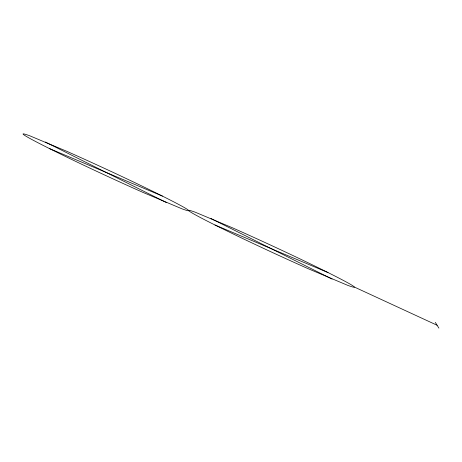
<?xml version="1.0" encoding="UTF-8"?>
<svg xmlns="http://www.w3.org/2000/svg" width="462" height="462" viewBox="0 0 462 462"><rect width="100%" height="100%" fill="white"/><g stroke="black" fill="none" stroke-linecap="round" stroke-linejoin="round"><path stroke-width="0.69" d="M354.308 287.017A91.869 2.726 23.9 0 1 347.898 285.418L308.408 268.803A91.869 2.726 23.9 0 1 274.37 253.39A143.884 4.268 23.9 0 1 243.942 239.12A217.371 6.451 23.9 0 1 195.293 214.795A143.884 4.268 23.9 0 1 188.704 210.551A143.884 4.268 23.9 0 0 182.115 206.312A217.371 6.451 23.9 0 0 133.466 181.988A143.884 4.268 23.9 0 0 103.038 167.718A97.551 2.893 23.9 0 0 66.898 151.351L29.51 135.689A91.869 2.726 23.9 0 0 23.1 134.084A143.884 4.268 23.9 0 0 29.689 138.329A217.371 6.451 23.9 0 0 78.338 162.653A143.884 4.268 23.9 0 0 108.766 176.923A91.869 2.726 23.9 0 0 142.804 192.336L182.294 208.951A91.869 2.726 23.9 0 0 188.704 210.551A91.869 2.726 23.9 0 1 195.114 212.156L232.502 227.818A97.551 2.893 23.9 0 1 268.641 244.184A143.884 4.268 23.9 0 1 299.07 258.454A217.371 6.451 23.9 0 1 347.719 282.779A143.884 4.268 23.9 0 1 354.308 287.017L437.11 325.254M49.376 148.539L162.428 196.102M214.98 225.006L328.032 272.568M210.932 218.497L332.08 279.077M45.328 142.03L166.476 202.61M435.32 322.378L438.9 328.13"/></g></svg>
